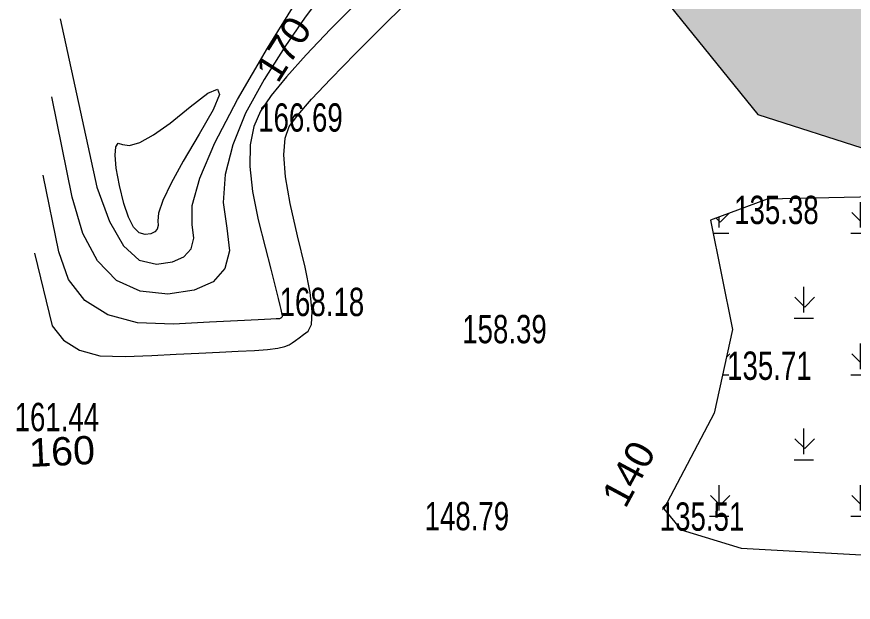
# Model space of a CAD drawing. Header units: metres. Extents: x 431006 to 434411, y 2469261 to 2473208.
# Drawn here: x 432054.7 to 432173, y 2471191.9 to 2471274.6 of the extents above; entities that cross this region are included whole.
import ezdxf
from ezdxf.enums import TextEntityAlignment as Align

# ---------------------------------------------------------------- set-up
doc = ezdxf.new("R2010")
doc.units = ezdxf.units.M
doc.header["$MEASUREMENT"] = 0
for name, color, linetype, lineweight in [('CAO DO', 8, 'Continuous', 18), ('MH_DongMuc', 8, 'Continuous', 18), ('MH_DongMuc_Con', 8, 'Continuous', 18), ('ranh gioi thuc vat-ks', 8, 'RAO_T_VAT', 18), ('thuc vat-ks', 8, 'Continuous', 18)]:
    doc.layers.add(name, color=color, linetype=linetype, lineweight=lineweight)
doc.styles.get("Standard").update_dxf_attribs({"font": 'arial.ttf'})
doc.linetypes.add('RAO_T_VAT', pattern='A,0,[133,ltypeshp.shx,S=0.34,R=0,X=-0.17,Y=0],-2,[133,ltypeshp.shx,S=0.08,R=0,X=0,Y=0],-1.5,[133,ltypeshp.shx,S=0.08,R=0,X=0,Y=0],-1.5,[133,ltypeshp.shx,S=0.08,R=0,X=0,Y=0],-2', length=7)

msp = doc.modelspace()

# ---------------------------------------------------------------- hatches: boundary and pattern name
at = {"layer": 'thuc vat-ks'}
h = msp.add_hatch(dxfattribs=at)
h.set_pattern_fill('217B', color=9, scale=20, style=0, pattern_type=2)
h.set_pattern_definition([(0, (14.8, 7.6), (0, 20), [0, -20]), (0, (14.76, 7.848), (0, 20), [0, -20]), (0, (14.648, 8.07), (0, 20), [0, -20]), (0, (14.47, 8.248), (0, 20), [0, -20]), (0, (14.248, 8.36), (0, 20), [0, -20]), (0, (14, 8.4), (0, 20), [0, -20]), (0, (13.752, 8.36), (0, 20), [0, -20]), (0, (13.53, 8.248), (0, 20), [0, -20]), (0, (13.352, 8.07), (0, 20), [0, -20]), (0, (13.24, 7.848), (0, 20), [0, -20]), (0, (13.2, 7.6), (0, 20), [0, -20]), (0, (13.24, 7.352), (0, 20), [0, -20]), (0, (13.352, 7.13), (0, 20), [0, -20]), (0, (13.53, 6.952), (0, 20), [0, -20]), (0, (13.752, 6.84), (0, 20), [0, -20]), (0, (14, 6.8), (0, 20), [0, -20]), (0, (14.248, 6.84), (0, 20), [0, -20]), (0, (14.47, 6.952), (0, 20), [0, -20]), (0, (14.648, 7.13), (0, 20), [0, -20]), (0, (14.76, 7.352), (0, 20), [0, -20]), (0, (6.76, 15.352), (0, 20), [0, -20]), (0, (6.648, 15.13), (0, 20), [0, -20]), (0, (6.47, 14.952), (0, 20), [0, -20]), (0, (6.248, 14.84), (0, 20), [0, -20]), (0, (6, 14.8), (0, 20), [0, -20]), (0, (5.752, 14.84), (0, 20), [0, -20]), (0, (5.53, 14.952), (0, 20), [0, -20]), (0, (5.352, 15.13), (0, 20), [0, -20]), (0, (5.24, 15.352), (0, 20), [0, -20]), (0, (5.2, 15.6), (0, 20), [0, -20]), (0, (5.24, 15.848), (0, 20), [0, -20]), (0, (5.352, 16.07), (0, 20), [0, -20]), (0, (5.53, 16.248), (0, 20), [0, -20]), (0, (5.752, 16.36), (0, 20), [0, -20]), (0, (6, 16.4), (0, 20), [0, -20]), (0, (6.248, 16.36), (0, 20), [0, -20]), (0, (6.47, 16.248), (0, 20), [0, -20]), (0, (6.648, 16.07), (0, 20), [0, -20]), (0, (6.76, 15.848), (0, 20), [0, -20]), (0, (6.8, 15.6), (0, 20), [0, -20]), (0, (14, 4), (0, 20), [1.086, -18.914]), (0, (6, 12), (0, 20), [1.086, -18.914]), (90, (14, 4), (-20, 1e-15), [2.8, -17.2]), (90, (6, 12), (-20, 1e-15), [2.8, -17.2])])
h.paths.add_polyline_path([(432107.73, 2471324.76), (432159.5, 2471260.76), (432175.38, 2471255.71), (432217.25, 2471250.91), (432224.82, 2471251.24), (432253.3, 2471243.09), (432266.2, 2471240.25), (432273.99, 2471241.38), (432274.56, 2471248.59), (432264.12, 2471256.55), (432243.04, 2471265.84), (432223.68, 2471283.73), (432223.68, 2471296.24), (432234.12, 2471307.05), (432243.99, 2471308.19), (432261.83, 2471303.45), (432270.72, 2471301.15), (432278.59, 2471305.81), (432288.72, 2471316.19), (432289.38, 2471322.05), (432282.32, 2471330.57), (432275.01, 2471339.24), (432274.71, 2471347.02), (432283.24, 2471354.35), (432292.52, 2471353.6), (432307.5, 2471347.77), (432344.23, 2471332.59), (432346.89, 2471333.78), (432345.03, 2471340.41), (432318.29, 2471377.91), (432302.11, 2471389.55), (432280.48, 2471393.31), (432259.78, 2471408.2), (432247.8, 2471419.98), (432229.35, 2471413.14), (432207.57, 2471393.26), (432195.75, 2471387.88), (432181.03, 2471393.68), (432172.53, 2471399.68), (432175.64, 2471411.69), (432185.59, 2471422.05), (432193.47, 2471427.02), (432187.23, 2471442.21), (432179.55, 2471453.6), (432179.76, 2471470.24), (432182.66, 2471483.08), (432183.28, 2471492.19), (432178.31, 2471498.2), (432164.2, 2471507.73), (432152.38, 2471508.55), (432142.84, 2471505.86), (432141.6, 2471500.89), (432142.43, 2471495.09), (432150.93, 2471488.88), (432161.92, 2471484.74), (432165.86, 2471479.97), (432166.07, 2471476.24), (432164, 2471474.59), (432157.98, 2471473.76), (432146.16, 2471475), (432128.95, 2471475.42), (432117.34, 2471474.59), (432111.74, 2471467.96), (432111.12, 2471457.6), (432112.95, 2471443.35), (432101.5, 2471436.65), (432098.88, 2471429.46), (432104.01, 2471402.01), (432097.2, 2471390.25), (432084.38, 2471383.98), (432075.75, 2471380.06), (432075.75, 2471374.74), (432086.74, 2471354.35)])
h = msp.add_hatch(dxfattribs=at)
h.set_pattern_fill('222B', color=9, scale=20, style=0, pattern_type=2)
h.set_pattern_definition([(0, (12.62, 4), (0, 20), [2.76, -17.24]), (0, (4.59, 12), (0, 20), [2.76, -17.24]), (90, (14, 4.8), (-20, 1e-15), [3.6, -16.4]), (90, (5.97, 12.8), (-20, 1e-15), [3.6, -16.4]), (45, (14, 4.8), (0, 20.00000619), [1.952, -26.33228]), (45, (5.97, 12.8), (0, 20.00000619), [1.952, -26.33228]), (315, (12.62, 6.18), (20.00000619, 0), [1.952, -26.33228]), (315, (4.59, 14.18), (20.00000619, 0), [1.952, -26.33228])])
h.paths.add_polyline_path([(432341.44, 2471187.46), (432337.01, 2471212), (432327.05, 2471241.62), (432318.64, 2471240.29), (432313.77, 2471236.97), (432314.44, 2471228.8), (432316.89, 2471214.38), (432314.82, 2471212.92), (432291.13, 2471210.44), (432269.37, 2471215.53), (432244.63, 2471229.67), (432240.71, 2471234.17), (432209.27, 2471235.09), (432194.67, 2471238.38), (432176.08, 2471249.14), (432160.79, 2471248.8), (432152.8, 2471245.85), (432155.92, 2471230.4), (432153.32, 2471218.6), (432146.19, 2471205.06), (432148.63, 2471202.11), (432157.14, 2471199.51), (432174.13, 2471198.55), (432185.31, 2471189.13), (432197.59, 2471185.41), (432214.92, 2471203.47), (432221.85, 2471202.62), (432243.59, 2471189.64), (432243.47, 2471183.7), (432234.37, 2471177.74), (432233.69, 2471170.38), (432242.96, 2471165.89), (432272.65, 2471157), (432284.43, 2471152.85), (432281.81, 2471132.58), (432277.74, 2471123.59), (432278.92, 2471119.61), (432313.57, 2471096.97), (432329.73, 2471087.8), (432336.5, 2471087.08), (432339.04, 2471089.5), (432339.53, 2471094.08), (432338.2, 2471104.59), (432337.83, 2471110.87), (432330.4, 2471119.6), (432323.83, 2471132.54), (432321.7, 2471144.71), (432325.53, 2471157.44), (432334.22, 2471169.37), (432339.65, 2471179.57)])

# ---------------------------------------------------------------- linework, layer by layer
at = {"layer": 'MH_DongMuc', "color": 9, "lineweight": 0, "elevation": 170}
msp.add_lwpolyline([(432098.23, 2471278.23), (432095.46, 2471274.53), (432092.6, 2471270.36), (432089.66, 2471265.71), (432087.06, 2471260.96), (432085.23, 2471256.49), (432084.18, 2471252.29), (432083.9, 2471248.37), (432084.4, 2471244.72), (432084.77, 2471241.54), (432084.12, 2471239.02), (432082.45, 2471237.16), (432079.76, 2471235.96), (432076.04, 2471235.42), (432072.12, 2471235.8), (432068.81, 2471237.35), (432066.11, 2471240.09), (432064.03, 2471243.99), (432062.55, 2471249.08), (432059.63, 2471263.26)], dxfattribs=at)
at = {"layer": 'MH_DongMuc_Con', "color": 9, "lineweight": 0}
for points, elevation in [([(432057.18, 2471241.19), (432059.69, 2471230.94), (432061.29, 2471228.88), (432063.55, 2471227.47), (432066.46, 2471226.69), (432070.02, 2471226.57), (432073.78, 2471226.75), (432077.25, 2471226.92), (432080.45, 2471227.07), (432083.37, 2471227.2), (432086.01, 2471227.32), (432088.3, 2471227.44), (432090.17, 2471227.6), (432091.61, 2471227.78), (432092.62, 2471228), (432093.21, 2471228.24), (432093.62, 2471228.53), (432094.09, 2471228.87), (432094.63, 2471229.25), (432095.22, 2471229.69), (432095.88, 2471230.17), (432096.37, 2471231.12), (432096.47, 2471232.94), (432096.18, 2471235.64), (432095.49, 2471239.21), (432094.41, 2471243.66), (432093.35, 2471248.19), (432092.7, 2471251.99), (432092.46, 2471255.07), (432092.64, 2471257.43), (432093.23, 2471259.07), (432094.42, 2471260.67), (432096.37, 2471262.93), (432099.09, 2471265.84), (432102.58, 2471269.4), (432106.83, 2471273.62), (432111.14, 2471277.87)], 166), ([(432103.14, 2471276.92), (432099.06, 2471272.83), (432095.61, 2471269.23), (432092.82, 2471266.1), (432090.67, 2471263.45), (432089.16, 2471261.27), (432088.2, 2471259.11), (432087.69, 2471256.49), (432087.63, 2471253.42), (432088.02, 2471249.89), (432088.85, 2471245.91), (432089.82, 2471242.06), (432090.61, 2471238.92), (432091.22, 2471236.5), (432091.66, 2471234.79), (432091.91, 2471233.8), (432092.05, 2471233.23), (432092.15, 2471232.78), (432092.21, 2471232.44), (432092.22, 2471232.22), (432092.18, 2471232.12), (432092.13, 2471232.09), (432092.08, 2471232.05), (432092.04, 2471232.02), (432092, 2471231.99), (432091.97, 2471231.97), (432091.92, 2471231.95), (432091.84, 2471231.93), (432091.72, 2471231.92), (432091.57, 2471231.9), (432091.39, 2471231.89), (432090.64, 2471231.86), (432088.82, 2471231.77), (432085.92, 2471231.63), (432081.94, 2471231.43), (432076.88, 2471231.18), (432071.75, 2471231.37), (432067.56, 2471232.48), (432064.32, 2471234.51), (432062.01, 2471237.47), (432060.64, 2471241.36), (432058.41, 2471252.22)], 168), ([(432060.85, 2471274.29), (432066.01, 2471250.51), (432067.79, 2471245.65), (432069.79, 2471242.22), (432072.01, 2471240.21), (432074.46, 2471239.62), (432076.71, 2471239.95), (432078.34, 2471240.67), (432079.35, 2471241.8), (432079.74, 2471243.32), (432079.51, 2471245.25), (432079.51, 2471247.94), (432080.58, 2471251.78), (432082.7, 2471256.76), (432085.9, 2471262.89), (432090.16, 2471270.15), (432094.54, 2471277.28)], 172), ([(432074.71, 2471245.11), (432074.57, 2471244.58), (432074.22, 2471244.19), (432073.65, 2471243.93), (432072.87, 2471243.82), (432072.02, 2471244.06), (432071.22, 2471244.87), (432070.49, 2471246.26), (432069.82, 2471248.21), (432069.21, 2471250.73), (432068.76, 2471253.21), (432068.59, 2471255.03), (432068.68, 2471256.2), (432069.03, 2471256.71), (432069.66, 2471256.56), (432070.65, 2471256.4), (432072.1, 2471256.84), (432074.01, 2471257.9), (432076.38, 2471259.58), (432079.2, 2471261.87), (432081.7, 2471263.79), (432083.08, 2471264.36), (432083.34, 2471263.59), (432082.48, 2471261.46), (432080.5, 2471257.99), (432078.24, 2471254.18), (432076.52, 2471251.06), (432075.35, 2471248.61), (432074.72, 2471246.85), (432074.63, 2471245.77), (432074.71, 2471245.11)], 174)]:
    msp.add_lwpolyline(points, dxfattribs=dict(at, elevation=elevation))
at = {"layer": 'ranh gioi thuc vat-ks', "color": 9, "lineweight": 0, "ltscale": 3}
for points in [[(432112.95, 2471443.35), (432101.5, 2471436.65), (432098.88, 2471429.46), (432104.01, 2471402.01), (432097.2, 2471390.25), (432084.38, 2471383.98), (432075.75, 2471380.06), (432075.75, 2471374.74), (432086.74, 2471354.35), (432107.73, 2471324.76), (432159.5, 2471260.76), (432175.38, 2471255.71)], [(432176.08, 2471249.14), (432160.79, 2471248.8), (432152.8, 2471245.85), (432155.92, 2471230.4), (432153.32, 2471218.6), (432146.19, 2471205.06), (432148.63, 2471202.11), (432157.14, 2471199.51), (432174.13, 2471198.55)]]:
    msp.add_lwpolyline(points, dxfattribs=at)

# ---------------------------------------------------------------- texts
at = {"layer": 'CAO DO', "color": 9, "lineweight": 0, "width": 0.7}
for s, p in [('166.69', (432088.83, 2471258.36, 166.69)), ('135.38', (432156.13, 2471245.3, 135.38)), ('168.18', (432091.86, 2471232.3, 168.18)), ('158.39', (432117.68, 2471228.46, 158.39)), ('135.71', (432155.14, 2471223.29, 135.71)), ('161.44', (432054.39, 2471216.04, 161.44)), ('148.79', (432112.36, 2471202.04, 148.79)), ('135.51', (432145.61, 2471201.97, 135.51))]:
    msp.add_text(s, height=4, dxfattribs=at).set_placement(p)
at = {"layer": 'MH_DongMuc', "color": 9, "lineweight": 0}
for s, rotation, p in [('170', 57.6483, (432092.4, 2471270.05, 170)), ('160', 2.7276, (432061.09, 2471213.2, 160)), ('140', 61.7108, (432141.2, 2471210.02, 140))]:
    msp.add_text(s, height=4, rotation=rotation, dxfattribs=at).set_placement(p, align=Align.MIDDLE)

doc.saveas('drawing.dxf')
